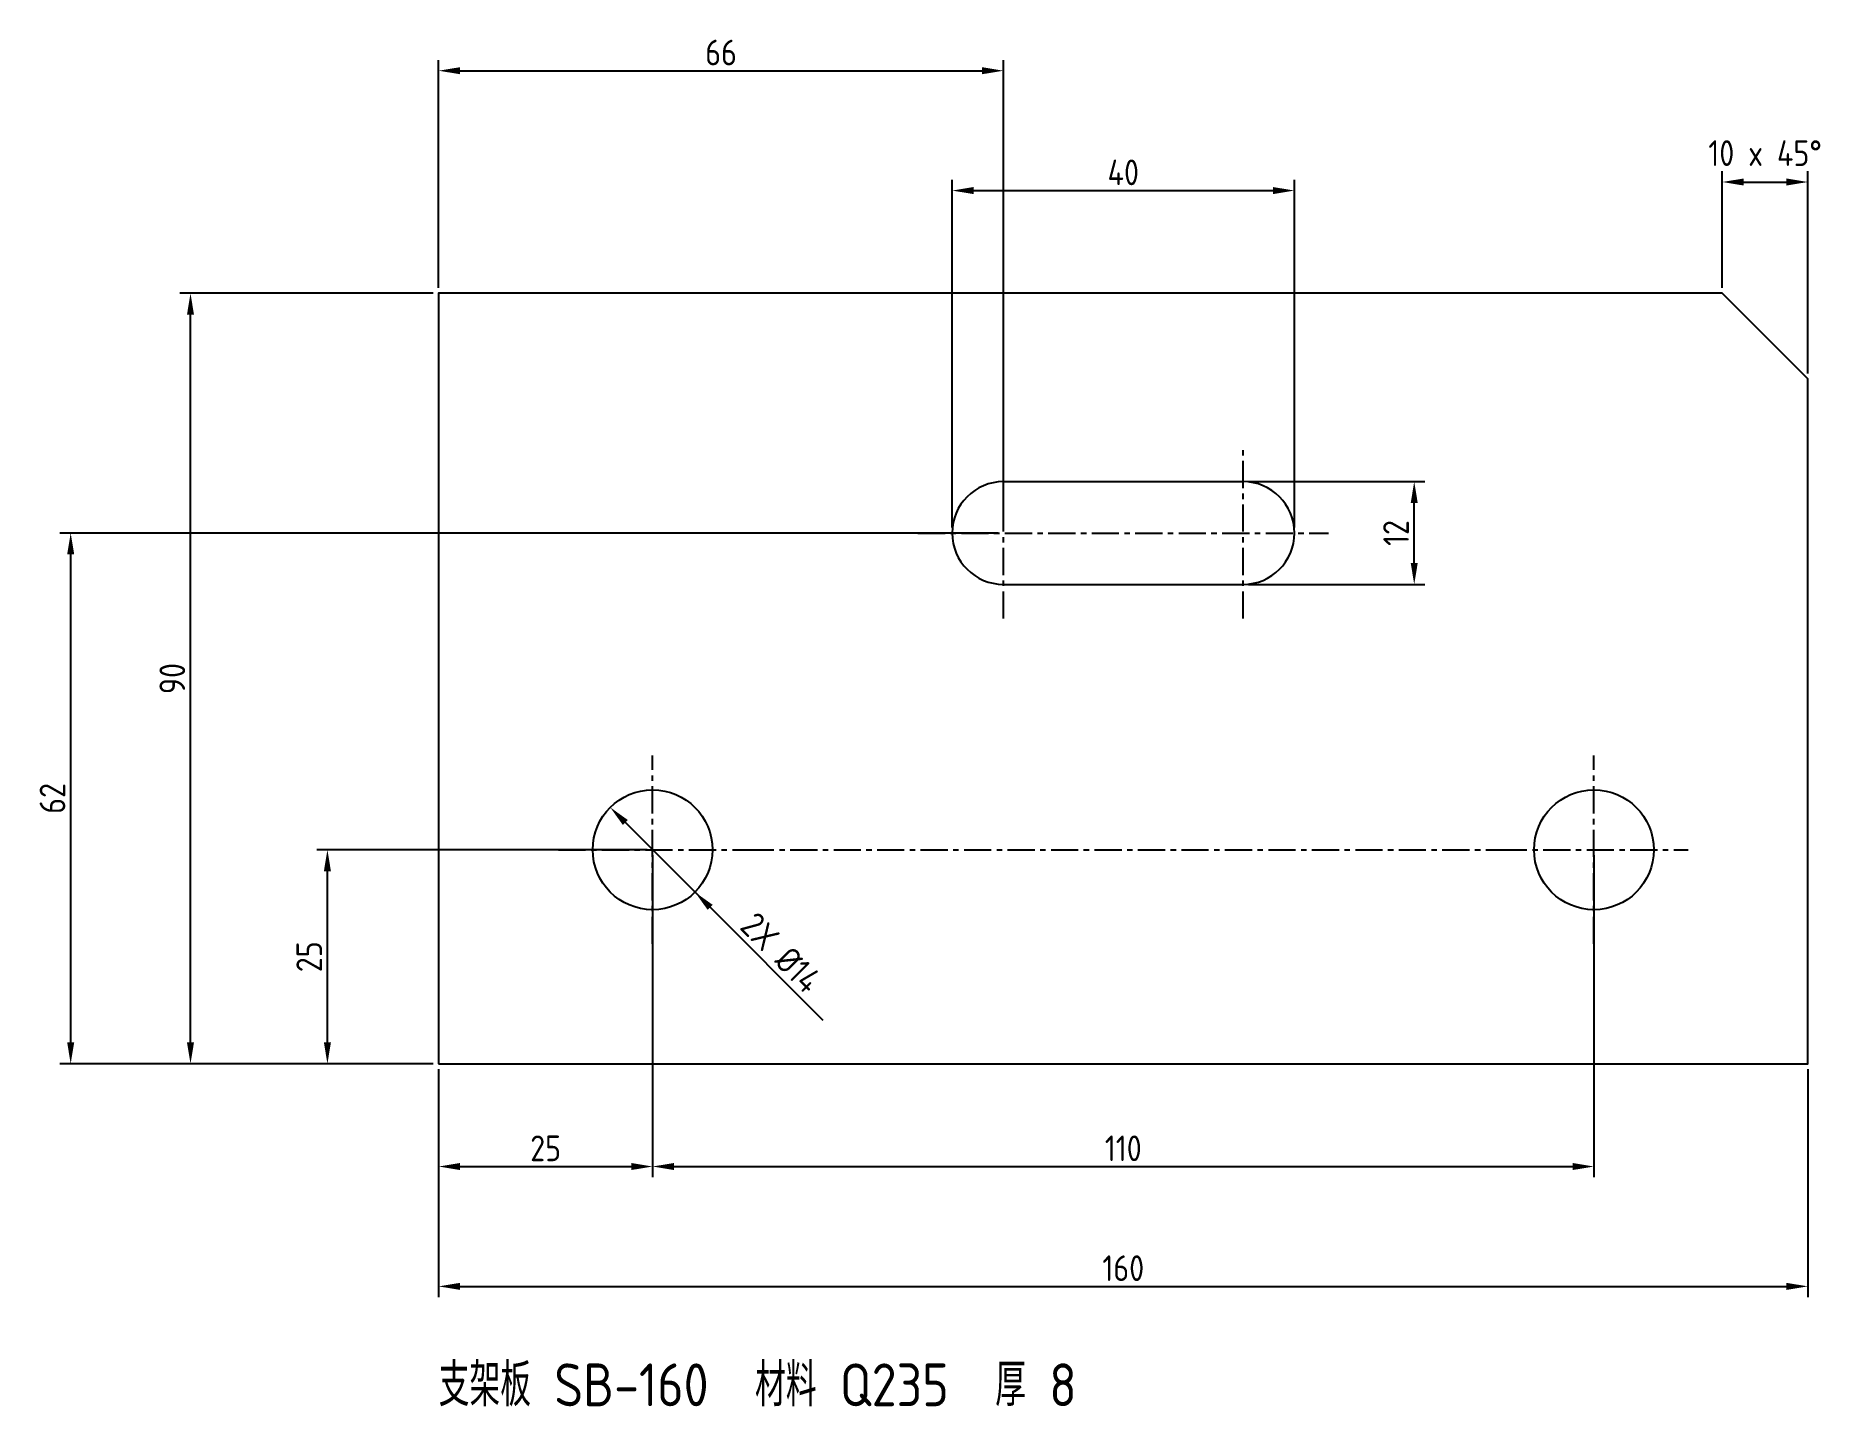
# Model space of a CAD drawing. Header units: millimetres. Extents: x -47 to 161, y -40 to 120.
import ezdxf

# ---------------------------------------------------------------- set-up
doc = ezdxf.new("R2010")
doc.units = ezdxf.units.MM
doc.linetypes.add('CENTER', pattern=[5.08, 3.175, -0.635, 0.635, -0.635])
for name, color, linetype in [('CENTER', 1, 'CENTER'), ('DIM', 3, 'Continuous'), ('OUTLINE', 7, 'Continuous'), ('TEXT', 7, 'Continuous')]:
    doc.layers.add(name, color=color, linetype=linetype)
doc.styles.get("Standard").update_dxf_attribs({"font": 'gbenor.shx', "bigfont": 'gbcbig.shx'})
doc.dimstyles.get("Standard").update_dxf_attribs({"dimtxt": 2.5, "dimasz": 2.5, "dimexe": 1.25, "dimexo": 0.625, "dimtad": 1, "dimcen": 2.5, "dimazin": 3, "dimtfac": 1, "dimtmove": 0, "dimatfit": 3})

msp = doc.modelspace()

# ---------------------------------------------------------------- linework, layer by layer
at = {"layer": 'CENTER'}
for p, q in [((66, 52), (66, 72)), ((94, 52), (94, 72)), ((56, 62), (104, 62)), ((25, 14), (25, 36)), ((135, 14), (135, 36)), ((14, 25), (36, 25)), ((124, 25), (146, 25))]:
    msp.add_line(p, q, dxfattribs=at)
at = {"layer": 'CENTER', "linetype": 'CENTER'}
msp.add_line((36, 25), (124, 25), dxfattribs=at)
at = {"layer": 'OUTLINE'}
for p, q in [((66, 68), (94, 68)), ((66, 56), (94, 56))]:
    msp.add_line(p, q, dxfattribs=at)
msp.add_lwpolyline([(0, 0), (160, 0), (160, 80), (150, 90), (0, 90)], close=True, dxfattribs=at)
for centre in [(25, 25), (135, 25)]:
    msp.add_circle(centre, 7, dxfattribs=at)
for centre, start, end in [((66, 62), 90, 270), ((94, 62), 270, 90)]:
    msp.add_arc(centre, 6, start, end, dxfattribs=at)

# ---------------------------------------------------------------- texts
at = {"layer": 'TEXT'}
msp.add_text('支架板 SB-160  材料 Q235  厚 8', height=5, dxfattribs=at).set_placement((0, -40))

# ---------------------------------------------------------------- dimensions: what is measured, and where the dimension line sits
at = {"layer": 'DIM'}
for base, p1, p2 in [((0, 116), (0, 90), (66, 62)), ((60, 102), (60, 62), (100, 62)), ((0, -12), (0, 0), (25, 25)), ((25, -12), (25, 25), (135, 25)), ((0, -26), (0, 0), (160, 0))]:
    msp.add_linear_dim(base=base, p1=p1, p2=p2, dimstyle='Standard', override={"dimtxt": 3}, dxfattribs=at).render()
msp.add_linear_dim(base=(150, 103), p1=(150, 90), p2=(160, 80), text='<> x 45%%d', dimstyle='Standard', override={"dimtxt": 3}, dxfattribs=at).render()
for base, p1, p2 in [((-29, 0), (0, 0), (0, 90)), ((114, 56), (94, 56), (94, 68)), ((-43, 0), (0, 0), (66, 62)), ((-13, 0), (0, 0), (25, 25))]:
    msp.add_linear_dim(base=base, p1=p1, p2=p2, angle=90, dimstyle='Standard', override={"dimtxt": 3}, dxfattribs=at).render()
msp.add_diameter_dim_2p(p1=(20.05, 29.95), p2=(29.95, 20.05), text='2X <>', dimstyle='Standard', override={"dimtxt": 3}, dxfattribs=at).render()

doc.saveas('drawing.dxf')
